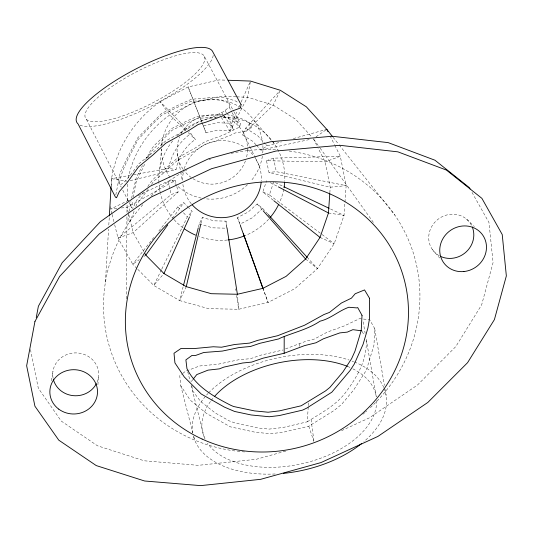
<?xml version="1.0" encoding="UTF-8"?>
<svg xmlns="http://www.w3.org/2000/svg" width="533" height="533" viewBox="0 0 533 533"><rect width="100%" height="100%" fill="white"/><g stroke="black" fill="none" stroke-linecap="round" stroke-linejoin="round"><path stroke-width="0.4" stroke-dasharray="2.67 2" d="M126.368 298.86L126.947 215.712M126.967 212.387L127.094 204.126M110.817 206.551L110.757 209.009L111.937 213.74M111.33 186.876L111.544 178.682A118.486 114.921 -18.3 0 1 160.147 101.67L188.149 86.946L219.016 79.917L226.472 80.19M127.194 200.861L127.693 183.698M363.466 319.06L369.675 319.707L374.706 328.568L373.979 345.051L366.344 370.248L353.612 390.036L341.686 404.3L334.264 410.37L308.794 426.22L282.976 432.283L270.344 433.729L255.107 432.216L230.343 426.833L206.424 413.395L190.141 400.076L180.78 385.752L179.741 375.718L182.239 373.813M105.441 282.144L108.565 229.17M108.812 225.033L109.298 216.751M111.15 185.304L111.544 178.682L130.319 175.304M191.907 386.079L192.48 390.629L200.495 401.322L215.092 412.868L229.21 420.863L235.066 423.015L258.298 428.032L269.132 429.098L283.056 427.493L307.328 421.796L308.241 406.413M308.294 405.6L308.534 401.549M97.925 384.779L98.405 377.584M329.84 192.846L330.22 187.21L325.103 161.865L317.748 147.374M148.001 156.929C150.506 145.116 163.351 138.827 170.32 129.786L171.666 128.553L186.797 121.018L197.09 116.56L203.706 115.668L222.907 114.508M159.7 169.487L161.526 148.967M161.892 144.863L162.185 141.578M143.47 192.386L136.595 200.288L132.884 208.343L131.744 207.643L132.451 200.555M128.693 213.746L127.873 221.435L129.146 222.328L132.49 215.625L134.449 210.355M229.163 107.1L229.756 103.935C218.637 96.553 203.793 101.163 191.34 101.217L176.843 107.566L161.732 115.155L149.786 127.007L137.734 139.999C131.185 154.204 121.777 167.862 119.392 183.579L120.744 184.704L125.048 181.32L131.937 173.165L138.473 164.137L154.69 150.999L165.49 141.105L185.344 130.185L197.69 122.33L214.106 116.394L223.9 111.457L229.163 107.1L231.808 112.063M115.814 194.858L120.065 173.158L126.421 159.547L137.674 137.927L161.492 113.502L178.375 105.034L190.841 99.538L194.858 98.971L211.295 97.579L224.819 97.519L235.619 101.017L238.351 102.842M51.395 380.769L52.954 371.254M147.794 186.557C154.89 174.651 167.782 168.268 176.983 158.188L194.831 148.221L204.805 141.785L223.9 134.829L239.757 126.947L240.323 123.716L234.06 111.997M206.058 132.857L188.149 86.946L206.058 132.857L218.077 130.105L230.363 130.518L231.688 123.243L237.398 110.438M250.35 81.875L247.512 97.246L230.363 130.518M133.05 197.37L136.188 181.913L144.976 163.564M129.086 211.341L130.958 201.534M131.578 198.269L136.162 177.929L142.471 165.57M201.048 223.094L202.353 217.457L213.906 220.815L225.979 221.135L226.878 226.891M183.112 286.854L179.594 300.559L208.53 308.647L238.671 309.273L268.092 302.444L294.929 288.6L317.461 268.599L334.211 243.694L344.025 215.425L346.157 185.624L340.321 156.262L334.831 145.349M198.429 227.185L199.262 223.96L202.353 217.457M273.242 200.241L262.842 191.98L266.567 180.734M320.32 233.234L269.385 194.891L273.715 181.88L283.436 186.517M135.848 206.591L136.688 204.332L148.88 188.389M238.744 107.426L239.75 105.168M241.089 102.156L250.157 81.822M189.728 216.531L192.107 211.288L188.802 207.85M256.033 144.829L252.755 141.292L242.442 134.882L245.646 128.16L279.192 91.496M186.257 286.647L179.594 300.559L153.751 285.448L137.407 268.938M279.952 91.016L273.196 105.128L242.442 134.882M161.432 269.785L153.751 285.448L163.937 273.529M161.792 269.045L187.389 216.831L192.107 211.288M145.622 159.427L148.181 154.777M151.525 184.438L153.731 181.14L162.878 173.658L177.389 160.433L197.943 148.954L205.505 144.063L216.138 140.832L231.928 134.676L235.033 133.017L244.387 131.338L251.236 128.2L251.696 124.482C244.88 118.792 235.966 116.78 227.531 114.708M172.639 218.15L183.845 202.693L188.249 207.277M191.334 381.535L192.813 379.636M153.737 237.511L132.737 264.221L136.821 268.346M158.861 230.996L177.815 206.897L183.845 202.693M176.849 186.603L178.122 192.02L133.197 232.588L118.033 238.178L114.688 224.779M267.726 213.973L262.696 208.45L257.153 203.959L248.211 212.014L237.498 217.584L240.563 226.139M262.696 208.45L252.342 217.764L239.95 224.2L240.516 225.765M178.122 192.02L171.173 194.578L118.033 238.178L132.737 264.221L139.28 259.671M182.866 373.333L186.61 370.468L187.856 370.428L199.422 366.011L218.477 364.132L238.198 359.855L250.703 358.629L260.923 355.131L283.043 349.974M256.58 145.416L260.95 150.126L267.08 145.855L281.404 141.891M143.863 256.486L145.822 255.12M316.029 136.814L326.109 129.805M307.328 421.796C321.192 412.822 336.656 405.14 346.463 391.335C357.656 376.125 367.69 358.596 366.158 338.995L376.251 396.665A88.625 51.781 -11.9 0 0 351.28 368.056M121.317 207.963L127.001 207.397L175.404 180.421L176.123 183.512M128.6 200.328L110.757 209.009L117.253 208.363M138.267 195.624L168.008 181.147L175.404 180.421M341.533 430.671L369.369 417.859L417.532 384.993L455.828 346.53L481.652 304.843L493.072 262.582L488.981 222.561L471.292 191.147M285.515 348.902L306.635 340.98L314.423 339.028L327.309 332.092L344.198 325.943L359.588 318.654L362.687 318.974M266.48 160.739L273.462 158.168L340.321 156.262L325.103 161.865L266.48 160.739L268.978 172.419L330.22 187.21L346.157 185.624L276.341 171.693L268.978 172.419M293.343 138.587L325.983 129.559M285.715 451.111L256.193 459.306L198.209 465.336L144.137 460.779L97.446 445.775L61.295 421.097L38.303 388.177L30.354 349.035M130.179 180.66L176.05 169.594A46.984 45.758 -18.3 0 1 195.364 139.426L189.328 131.651M203.493 125.948L217.437 122.757L231.688 123.243M260.95 150.126L310.926 139.213M133.583 174.717L168.681 168.415L176.05 169.594M217.431 117.073L197.636 118.353L185.324 123.669L171.979 130.319L151.279 151.492L147.941 157.648L146.628 157.495M223.007 117.16C229.35 116.86 235.533 119.732 240.323 123.716M236.019 96.839L220.415 96.28L193.859 102.343L169.761 114.995A102.283 99.198 -18.3 0 0 128.193 178.828M236.839 96.866L247.512 97.246L273.196 105.128L295.655 119.292L312.238 137.467M111.544 178.682L127.76 181.247M328.461 212.967L344.025 215.425L329.814 208.65M199.262 223.96L212.627 227.831L226.592 228.204L225.979 221.135M320.04 237.432L334.211 243.694L320.986 233.734M262.842 191.98L269.385 194.891M270.251 182.652L277.62 186.49M245.646 128.16L257.592 135.609L265.407 144.043M305.589 259.018L317.461 268.599L307.961 258.165M466.628 219.196L474.33 226.545M185.837 130.338L169.761 114.995L160.147 101.67L188.755 131.065M188.216 132.61L195.364 139.426M177.815 206.897L181.193 210.402M183.445 212.74L187.389 216.831M265.96 144.65L267.08 145.855M257.153 203.959L262.596 210.142M254.088 120.558L271.817 140.832M272.356 141.445L273.969 143.29M432.256 249.377L439.678 258.005M332.978 137.148L338.655 144.31M339.175 144.956L394.94 215.232M313.824 139.36L319.633 147.454M320.12 148.134L373.36 222.374M221.688 112.57L223.594 115.301M224.067 115.987L233.581 129.659L227.145 114.822M219.056 113.902L220.849 116.714M221.295 117.413L230.229 131.464M143.85 251.603L133.197 232.588L127.001 207.397M362.16 331.519L364.339 335.597M204.399 56.465A66.985 17.516 -27.5 0 1 121.351 116.394A66.985 17.516 -27.5 0 1 108.892 88.685A66.985 17.516 -27.5 0 1 204.399 56.465L233.667 111.264M232.188 112.769L239.757 126.947M86.459 119.419L121.264 187.223M122.763 190.141L128.753 201.807M129.126 202.54L131.744 207.643M313.344 138.68L317.382 146.655M330.074 135.888L334.464 144.616M245.506 137.501L249.804 146.435M250.164 147.181L259.118 165.783M225.212 110.364L226.825 114.075M262.869 288.353L268.092 302.444L263.309 289.139M237.498 217.584L239.95 224.2M308.794 426.22L313.837 441.424M180.78 385.752L192.839 432.836M193.659 436.027L194.678 440.018M187.736 371.794L190.108 381.215M191.094 385.132L204.159 437.013M112.13 214.526L113.902 221.621M168.008 181.147L171.173 194.578M273.462 158.168L276.341 171.693M177.222 153.144L180.527 171.086M180.674 171.899L182.326 180.867M363.16 321.879L365.158 333.285M374.706 328.568L384.406 385.399M385.106 389.463L386.072 395.146M235.619 288.799L235.866 290.438M236.599 295.355L238.671 309.273L237.385 294.263M311.045 419.431L313.984 441.384M249.544 122.963L250.263 128.646M299.246 343.758L299.553 346.723M439.385 255.813A23.066 21.567 -36.4 0 1 436.201 220.842A23.066 21.567 -36.4 0 1 471.598 225.499M53.133 378.437A22.986 21.433 -0.5 0 1 78.251 353.026A22.986 21.433 -0.5 0 1 96.733 382.941M289.166 151.046A159.001 150.619 -18.1 0 1 413.495 253.581A159.001 150.619 -18.1 0 1 369.196 408.751M366.751 410.943A159.001 150.619 -18.1 0 1 365.511 412.029M364.885 412.562A159.001 150.619 -18.1 0 1 362.36 414.674M244.62 451.957A159.001 150.619 -18.1 0 1 235.706 451.051M234.906 450.951A159.001 150.619 -18.1 0 1 112.37 355.464A159.001 150.619 -18.1 0 1 143.604 203.859M151.112 196.104A159.001 150.619 -18.1 0 1 180.694 173.425M181.4 172.998A159.001 150.619 -18.1 0 1 187.163 169.734M208.969 159.867A159.001 150.619 -18.1 0 1 210.508 159.307M231.169 153.371A159.001 150.619 -18.1 0 1 277.793 149.88M384.106 388.271A98.518 57.591 -11.9 0 1 363.872 441.65M275.195 473.977A98.518 57.591 -11.9 0 1 193.432 436.227M192.759 433.109A98.518 57.591 -11.9 0 1 204.905 396.998M206.577 395.06A98.518 57.591 -11.9 0 1 208.123 393.374M208.656 392.821A98.518 57.591 -11.9 0 1 349.148 360.061M352.027 361.068A98.518 57.591 -11.9 0 1 353.619 361.674M354.405 361.987A98.518 57.591 -11.9 0 1 383.793 387.524M376.631 400.669A88.625 51.781 -11.9 0 1 305.729 462.831A88.625 51.781 -11.9 0 1 207.524 443.209M205.105 439.112A88.625 51.781 -11.9 0 1 210.782 401.089M211.275 400.423A88.625 51.781 -11.9 0 1 213.913 397.165M347.483 366.404A88.625 51.781 -11.9 0 1 350.541 367.71M213.193 55.432A76.585 20.034 -27.5 0 1 153.977 104.708A76.585 20.034 -27.5 0 1 79.677 124.995M168.681 168.415A54.426 53.007 -18.3 0 1 191.041 133.417M272.543 141.338A63.16 61.488 -18.1 0 1 284.729 181.313M283.723 189.288A63.16 61.488 -18.1 0 1 279.292 203.086M268.645 219.23A63.16 61.488 -18.1 0 1 244.707 235.786M227.331 240.023A63.16 61.488 -18.1 0 1 199.295 236.612M182.992 227.838A63.16 61.488 -18.1 0 1 174.111 219.683M173.578 219.076A63.16 61.488 -18.1 0 1 160.466 193.599M160.286 192.806A63.16 61.488 -18.1 0 1 158.941 183.245M158.901 182.439A63.16 61.488 -18.1 0 1 172.879 140.659M177.329 135.762A63.16 61.488 -18.1 0 1 215.898 117.427M223.347 117.053A63.16 61.488 -18.1 0 1 272.05 140.699M255.327 158.154A39.475 38.423 -18.1 0 1 261.277 181M191.26 203.726A39.475 38.423 -18.1 0 1 182.779 183.319M182.612 180.221A39.475 38.423 -18.1 0 1 183.479 171.713M184.271 168.675A39.475 38.423 -18.1 0 1 245.073 147.594M247.572 149.48A39.475 38.423 -18.1 0 1 253.541 155.636M262.869 145.629A50.835 49.809 -18.1 0 1 262.769 152.971M262.376 156.202A50.835 49.809 -18.1 0 1 250.89 181.1M247.519 184.678A50.835 49.809 -18.1 0 1 204.412 198.642M201.201 198.089A50.835 49.809 -18.1 0 1 177.449 185.997M176.849 185.437A50.835 49.809 -18.1 0 1 170.926 178.722M169.994 177.402A50.835 49.809 -18.1 0 1 161.492 148.934M161.666 145.642A50.835 49.809 -18.1 0 1 239.144 106.627M239.857 107.06A50.835 49.809 -18.1 0 1 262.562 142.411M223.8 116.6A35.305 34.585 -18.1 0 1 247.539 148.78M247.532 149.606A35.305 34.585 -18.1 0 1 246.419 157.748M245.427 160.913A35.305 34.585 -18.1 0 1 217.031 183.778A35.305 34.585 -18.1 0 1 183.565 169.88M183.092 169.214A35.305 34.585 -18.1 0 1 179.641 136.888M180.98 134.003A35.305 34.585 -18.1 0 1 220.069 115.601"/><path stroke-width="0.8" d="M193.306 379.003L196.764 374.586L208.057 370.135L219.376 368.869L223.907 367.097L242.595 363.006L251.616 362.107L263.055 358.176L284.156 353.259L284.209 336.576M109.345 215.925L111.057 186.956M145.036 253.715L145.822 255.12L163.937 273.529L186.257 286.647L211.288 293.696L237.385 294.263L262.869 288.353L286.101 276.354L305.589 259.018L320.04 237.432L328.461 212.967L329.78 193.646M36.257 317.541L38.383 306.235L62.181 262.736L100.364 221.675L150.353 186.124L208.563 158.781L270.684 141.738L332.059 136.248L388.157 142.617L434.961 160.22L469.28 187.583L470.086 189.008M186.257 286.647L200.861 223.893M183.525 285.242L198.223 227.997M163.937 273.529L189.388 217.284M145.822 255.12L167.762 224.873M284.156 353.259L304.523 345.624L315.989 342.772L323.431 338.788L339.827 332.905L347.283 332.112L352.873 329.674L361.794 330.84M228.124 80.25L250.497 81.069L280.311 90.277L306.328 106.793L326.776 129.339L332.459 136.501M284.189 186.876L329.068 208.29M278.359 186.876L328.461 212.967M273.889 200.761L320.04 237.432M268.286 214.592L307.401 257.552M263.142 210.762L305.589 259.018M326.776 129.339L327.875 131.524M243.328 233.594L263.029 288.36M240.563 226.139L262.869 288.353M227.005 227.711L237.385 294.263M472.278 226.978A23.066 21.567 -36.4 0 1 466.322 251.789A23.066 21.567 -36.4 0 1 440.844 256.533M96.373 383.66A22.986 21.433 -0.5 0 1 73.141 395.639A22.986 21.433 -0.5 0 1 53.313 379.23M361.454 443.649A98.518 57.591 -11.9 0 1 283.449 473.371M214.473 396.525A88.625 51.781 -11.9 0 1 347.483 366.404M284.609 182.926A63.16 61.488 -18.1 0 1 284.002 187.716M278.612 204.539A63.16 61.488 -18.1 0 1 270.231 217.411M244.707 235.786A63.16 61.488 -18.1 0 1 228.137 239.937M195.551 235.126A63.16 61.488 -18.1 0 1 184.291 228.784M261.143 182.553A39.475 38.423 -18.1 0 1 233.84 215.705A39.475 38.423 -18.1 0 1 192.28 204.899M369.529 298.267L369.469 318.854L367.917 328.002L363.033 344.425L354.245 364.132L350.034 370.588L331.826 392.201L306.662 408.145L302.637 410.097L279.339 415.56L269.312 416.739L251.15 414.967L234.6 411.456L224.46 407.132L201.281 394.034L184.271 376.951L174.931 362.9L174.005 353.252L181.06 348.442L194.765 348.502L213.293 346.763L221.548 347.216L234.673 344.498L249.577 343.105L257.679 340.36L277.606 335.723L304.516 325.25L323.964 314.53L329.407 312.445L341.433 303.011L351.427 298.16L355.198 293.75L364.545 289.932L369.529 298.267M362.02 315.356L361.227 330.44L354.985 351.16L351.62 358.669L342.852 372.047L329.874 387.418L325.51 390.936L301.185 405.78L279.445 410.876L268.099 412.222L254.401 410.89L233.594 406.506L230.876 405.353C213.78 396.599 195.851 386.605 186.95 368.656L185.89 359.888L192.007 355.424L195.751 355.404L203.766 352.493L222.334 351.074L239.07 347.563L250.483 346.483L259.798 343.325L278.686 338.921L280.931 337.815C294.096 332.359 308.101 329.247 320.04 321.192C330.726 318.594 338.568 310.906 348.842 307.255L356.81 307.901L357.696 307.568L362.02 315.356M34.938 321.499L26.65 365.758L34.918 406.193L58.777 440.165L96.253 465.582L144.63 480.999L200.641 485.623L260.684 479.32L321.013 462.571L377.91 436.42L427.826 402.442L467.561 362.693L494.411 319.6L506.35 275.914L502.226 234.533L481.899 198.356L446.394 170.054L397.904 151.852L339.721 145.289L276.027 151.012L211.548 168.714L151.119 197.077L99.225 233.94L59.609 276.474L34.938 321.499M241.076 104.668L240.443 108.032L231.982 111.091L222.054 116.127L206.211 122.077L198.316 124.429L188.369 130.765L165.796 143.204L153.091 154.83L138.56 166.882L127.753 181.826L119.385 191.474L116.547 197.723L115.481 197.183L78.051 123.909A76.585 20.034 -27.5 0 1 132.904 70.529A76.585 20.034 -27.5 0 1 212.847 51.961L241.076 104.668M463.883 271.537A23.918 22.286 -36.1 0 0 482.951 235.426A23.918 22.286 -36.1 0 0 442.497 239.404A23.918 22.286 -36.1 0 0 463.883 271.537M58.757 409.137A23.832 22.146 -0.8 0 0 97.233 395.18A23.832 22.146 -0.8 0 0 65.053 371.215A23.832 22.146 -0.8 0 0 58.757 409.137M202.107 439.052A142.311 134.343 -18.1 0 0 408.318 305.815A142.311 134.343 -18.1 0 0 190.328 205.791A142.311 134.343 -18.1 0 0 202.107 439.052"/></g></svg>
